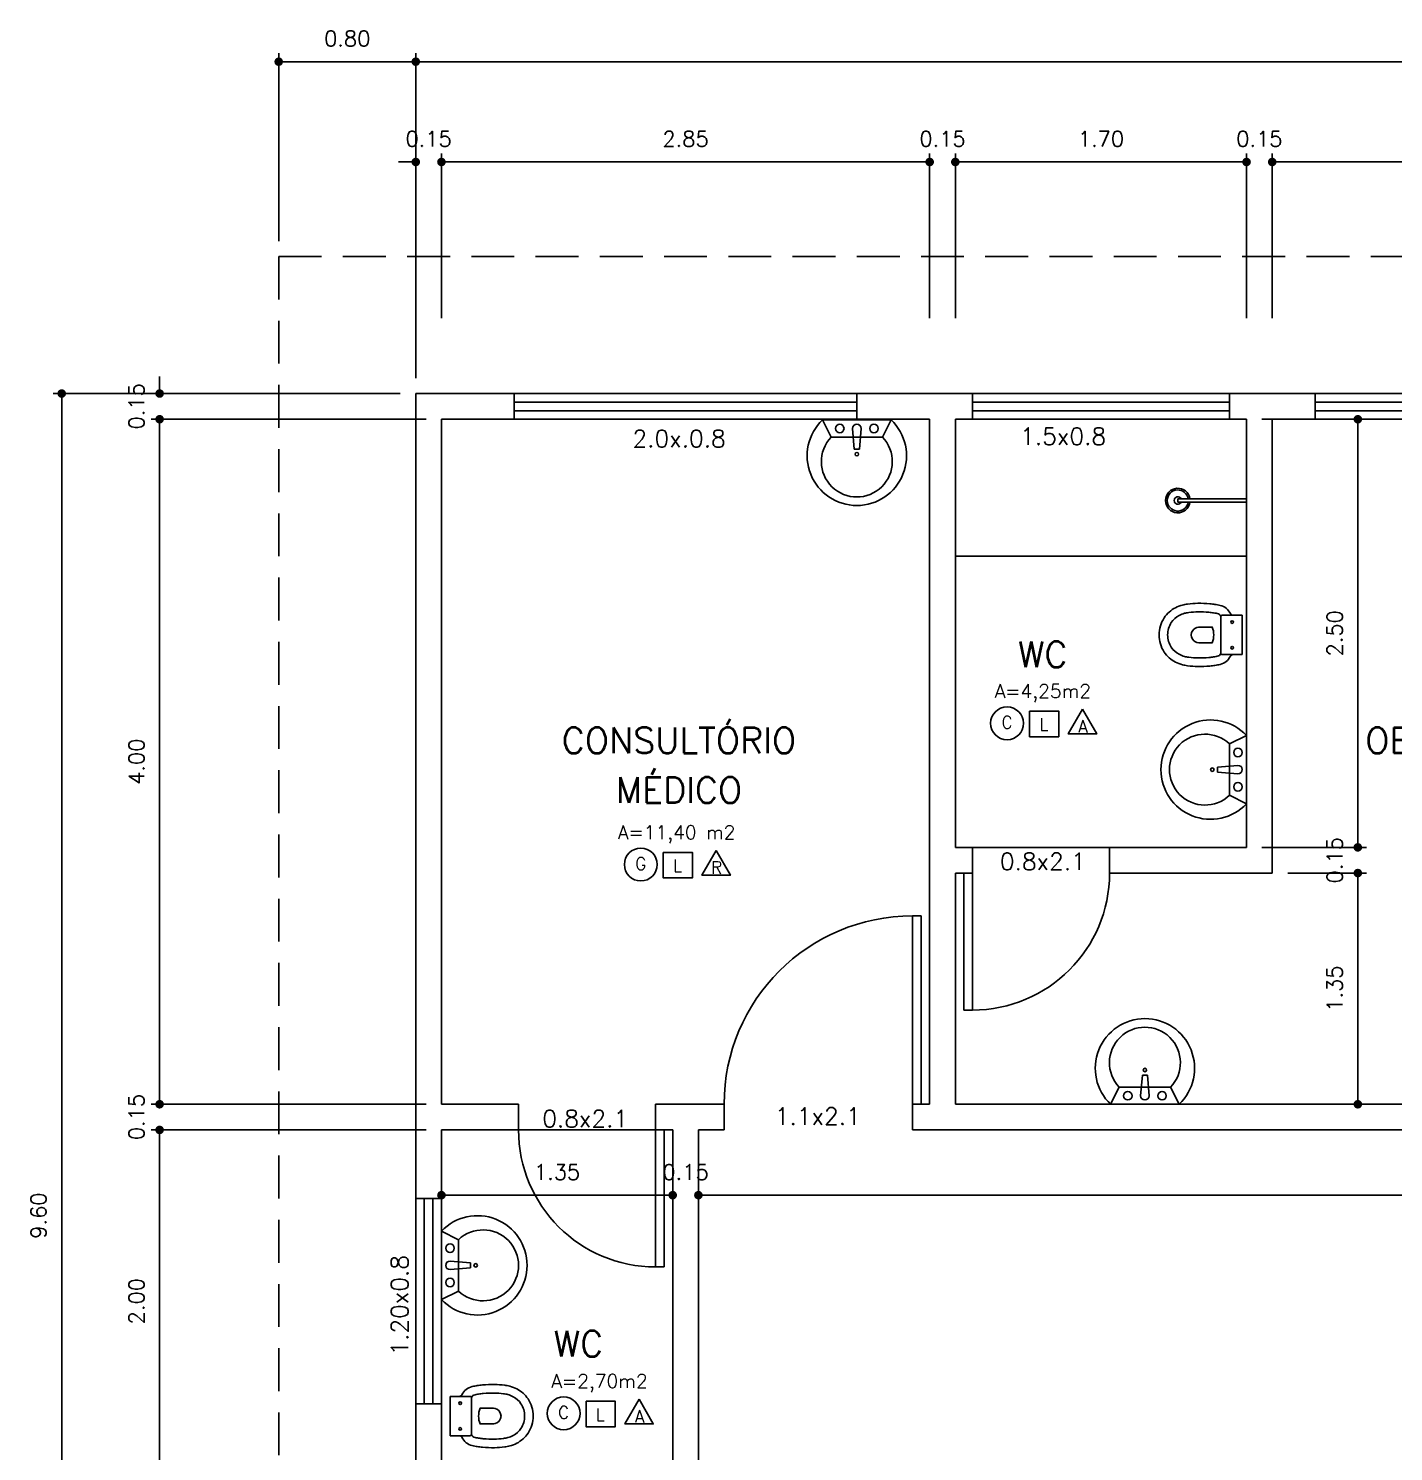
# Model space of a CAD drawing. Extents: x -410.3 to -320, y 119.3 to 190.5.
# Drawn here: x -379.71 to -371.75, y 145.02 to 153.33 of the extents above; entities that cross this region are included whole.
import ezdxf
from ezdxf.enums import TextEntityAlignment as Align

# ---------------------------------------------------------------- set-up
doc = ezdxf.new("R2010")
doc.units = 0
doc.header["$MEASUREMENT"] = 0
doc.linetypes.add('DASHED', pattern=[0.75, 0.5, -0.25])
doc.linetypes.add('HIDDEN', pattern=[0.375, 0.25, -0.125])
doc.layers.get('DEFPOINTS').update_dxf_attribs({"linetype": 'CONTINUOUS'})
for name, color, linetype in [('ACESSÓRIO', 2, 'CONTINUOUS'), ('ALVENARIA', 7, 'CONTINUOUS'), ('ALVENARIA1', 44, 'CONTINUOUS'), ('COBERTURA', 6, 'CONTINUOUS'), ('COTA', 1, 'CONTINUOUS'), ('JAPOR', 142, 'CONTINUOUS'), ('TEXTO2', 40, 'CONTINUOUS'), ('TEXTO3', 3, 'CONTINUOUS')]:
    doc.layers.add(name, color=color, linetype=linetype)
doc.styles.add('SIMPLEX', font='SIMPLEX.SHX')
doc.dimstyles.new('DIM50', dxfattribs={"dimtxt": 0.09, "dimasz": 0.05, "dimexe": 0.05, "dimexo": 0.09, "dimgap": 0.09, "dimtad": 1, "dimzin": 0, "dimdsep": 46, "dimtxsty": 'SIMPLEX', "dimblk": 'DOT', "dimcen": 0.09, "dimadec": 0, "dimazin": 0, "dimtfac": 1, "dimtix": 1, "dimtofl": 0, "dimtmove": 2, "dimatfit": 3, "dimldrblk": 'DOT', "dimfxl": 1, "dimtolj": 1, "dimtzin": 0, "dimarcsym": 0})

# ---------------------------------------------------------------- blocks, each defined once
blk = doc.blocks.new('DOT')
at = {"layer": 'ALVENARIA', "color": 0, "linetype": 'ByBlock'}
blk.add_line((-0.5, 0), (-1, 0), dxfattribs=at)
at = {"layer": 'ALVENARIA', "color": 0, "linetype": 'ByBlock', "const_width": 0.5}
blk.add_lwpolyline([(-0.25, 0, 1), (0.25, 0, 1)], format="xyb", close=True, dxfattribs=at)
blk = doc.blocks.new('*D207')
at = {"layer": 'COTA', "color": 0, "linetype": 'ByBlock', "lineweight": -2}
for p, q in [((-377.4539, 151.7921), (-377.4539, 152.6042)), ((-377.3039, 151.6421), (-377.3039, 152.6042)), ((-377.5039, 152.5542), (-377.5539, 152.5542)), ((-377.2539, 152.5542), (-377.2039, 152.5542))]:
    blk.add_line(p, q, dxfattribs=at)
at = {"layer": 'DEFPOINTS', "color": 0, "linetype": 'ByBlock'}
for p in [(-377.3039, 152.5542), (-377.4539, 151.7021), (-377.3039, 151.5521)]:
    blk.add_point(p, dxfattribs=at)
at = {"layer": 'COTA', "color": 0, "linetype": 'ByBlock', "lineweight": -2, "xscale": 0.05, "yscale": 0.05, "zscale": 0.05}
blk.add_blockref('DOT', (-377.4539, 152.5542), dxfattribs=at)
at = {"layer": 'COTA', "color": 0, "linetype": 'ByBlock', "lineweight": -2, "xscale": 0.05, "yscale": 0.05, "zscale": 0.05, "rotation": 180}
blk.add_blockref('DOT', (-377.3039, 152.5542), dxfattribs=at)
at = {"layer": 'COTA', "color": 0, "linetype": 'ByBlock', "insert": (-377.3789, 152.6892), "char_height": 0.09, "attachment_point": 5, "style": 'SIMPLEX'}
blk.add_mtext('\\A1;0.15', dxfattribs=at)
blk = doc.blocks.new('*D208')
at = {"layer": 'COTA', "color": 0, "linetype": 'ByBlock', "lineweight": -2}
for p, q in [((-377.3039, 151.6421), (-377.3039, 152.6042)), ((-374.4539, 151.6421), (-374.4539, 152.6042)), ((-377.2539, 152.5542), (-374.5039, 152.5542))]:
    blk.add_line(p, q, dxfattribs=at)
at = {"layer": 'DEFPOINTS', "color": 0, "linetype": 'ByBlock'}
for p in [(-374.4539, 152.5542), (-377.3039, 151.5521), (-374.4539, 151.5521)]:
    blk.add_point(p, dxfattribs=at)
at = {"layer": 'COTA', "color": 0, "linetype": 'ByBlock', "lineweight": -2, "xscale": 0.05, "yscale": 0.05, "zscale": 0.05, "rotation": 180}
blk.add_blockref('DOT', (-377.3039, 152.5542), dxfattribs=at)
at = {"layer": 'COTA', "color": 0, "linetype": 'ByBlock', "lineweight": -2, "xscale": 0.05, "yscale": 0.05, "zscale": 0.05}
blk.add_blockref('DOT', (-374.4539, 152.5542), dxfattribs=at)
at = {"layer": 'COTA', "color": 0, "linetype": 'ByBlock', "insert": (-375.8789, 152.6892), "char_height": 0.09, "attachment_point": 5, "style": 'SIMPLEX'}
blk.add_mtext('\\A1;2.85', dxfattribs=at)
blk = doc.blocks.new('*D209')
at = {"layer": 'COTA', "color": 0, "linetype": 'ByBlock', "lineweight": -2}
for p, q in [((-374.4539, 151.6421), (-374.4539, 152.6042)), ((-374.3039, 151.6421), (-374.3039, 152.6042)), ((-374.5039, 152.5542), (-374.5539, 152.5542)), ((-374.2539, 152.5542), (-374.2039, 152.5542))]:
    blk.add_line(p, q, dxfattribs=at)
at = {"layer": 'DEFPOINTS', "color": 0, "linetype": 'ByBlock'}
for p in [(-374.3039, 152.5542), (-374.4539, 151.5521), (-374.3039, 151.5521)]:
    blk.add_point(p, dxfattribs=at)
at = {"layer": 'COTA', "color": 0, "linetype": 'ByBlock', "lineweight": -2, "xscale": 0.05, "yscale": 0.05, "zscale": 0.05}
blk.add_blockref('DOT', (-374.4539, 152.5542), dxfattribs=at)
at = {"layer": 'COTA', "color": 0, "linetype": 'ByBlock', "lineweight": -2, "xscale": 0.05, "yscale": 0.05, "zscale": 0.05, "rotation": 180}
blk.add_blockref('DOT', (-374.3039, 152.5542), dxfattribs=at)
at = {"layer": 'COTA', "color": 0, "linetype": 'ByBlock', "insert": (-374.3789, 152.6892), "char_height": 0.09, "attachment_point": 5, "style": 'SIMPLEX'}
blk.add_mtext('\\A1;0.15', dxfattribs=at)
blk = doc.blocks.new('*D210')
at = {"layer": 'COTA', "color": 0, "linetype": 'ByBlock', "lineweight": -2}
for p, q in [((-374.3039, 151.6421), (-374.3039, 152.6042)), ((-372.6039, 151.6421), (-372.6039, 152.6042)), ((-374.2539, 152.5542), (-372.6539, 152.5542))]:
    blk.add_line(p, q, dxfattribs=at)
at = {"layer": 'DEFPOINTS', "color": 0, "linetype": 'ByBlock'}
for p in [(-372.6039, 152.5542), (-374.3039, 151.5521), (-372.6039, 151.5521)]:
    blk.add_point(p, dxfattribs=at)
at = {"layer": 'COTA', "color": 0, "linetype": 'ByBlock', "lineweight": -2, "xscale": 0.05, "yscale": 0.05, "zscale": 0.05, "rotation": 180}
blk.add_blockref('DOT', (-374.3039, 152.5542), dxfattribs=at)
at = {"layer": 'COTA', "color": 0, "linetype": 'ByBlock', "lineweight": -2, "xscale": 0.05, "yscale": 0.05, "zscale": 0.05}
blk.add_blockref('DOT', (-372.6039, 152.5542), dxfattribs=at)
at = {"layer": 'COTA', "color": 0, "linetype": 'ByBlock', "insert": (-373.4539, 152.6892), "char_height": 0.09, "attachment_point": 5, "style": 'SIMPLEX'}
blk.add_mtext('\\A1;1.70', dxfattribs=at)
blk = doc.blocks.new('*D211')
at = {"layer": 'COTA', "color": 0, "linetype": 'ByBlock', "lineweight": -2}
for p, q in [((-372.6039, 151.6421), (-372.6039, 152.6042)), ((-372.4539, 151.6421), (-372.4539, 152.6042)), ((-372.6539, 152.5542), (-372.7039, 152.5542)), ((-372.4039, 152.5542), (-372.3539, 152.5542))]:
    blk.add_line(p, q, dxfattribs=at)
at = {"layer": 'DEFPOINTS', "color": 0, "linetype": 'ByBlock'}
for p in [(-372.4539, 152.5542), (-372.6039, 151.5521), (-372.4539, 151.5521)]:
    blk.add_point(p, dxfattribs=at)
at = {"layer": 'COTA', "color": 0, "linetype": 'ByBlock', "lineweight": -2, "xscale": 0.05, "yscale": 0.05, "zscale": 0.05}
blk.add_blockref('DOT', (-372.6039, 152.5542), dxfattribs=at)
at = {"layer": 'COTA', "color": 0, "linetype": 'ByBlock', "lineweight": -2, "xscale": 0.05, "yscale": 0.05, "zscale": 0.05, "rotation": 180}
blk.add_blockref('DOT', (-372.4539, 152.5542), dxfattribs=at)
at = {"layer": 'COTA', "color": 0, "linetype": 'ByBlock', "insert": (-372.5289, 152.6892), "char_height": 0.09, "attachment_point": 5, "style": 'SIMPLEX'}
blk.add_mtext('\\A1;0.15', dxfattribs=at)
blk = doc.blocks.new('*D212')
at = {"layer": 'COTA', "color": 0, "linetype": 'ByBlock', "lineweight": -2}
for p, q in [((-372.4539, 151.6421), (-372.4539, 152.6042)), ((-369.9539, 151.6421), (-369.9539, 152.6042)), ((-372.4039, 152.5542), (-370.0039, 152.5542))]:
    blk.add_line(p, q, dxfattribs=at)
at = {"layer": 'DEFPOINTS', "color": 0, "linetype": 'ByBlock'}
for p in [(-369.9539, 152.5542), (-372.4539, 151.5521), (-369.9539, 151.5521)]:
    blk.add_point(p, dxfattribs=at)
at = {"layer": 'COTA', "color": 0, "linetype": 'ByBlock', "lineweight": -2, "xscale": 0.05, "yscale": 0.05, "zscale": 0.05, "rotation": 180}
blk.add_blockref('DOT', (-372.4539, 152.5542), dxfattribs=at)
at = {"layer": 'COTA', "color": 0, "linetype": 'ByBlock', "lineweight": -2, "xscale": 0.05, "yscale": 0.05, "zscale": 0.05}
blk.add_blockref('DOT', (-369.9539, 152.5542), dxfattribs=at)
at = {"layer": 'COTA', "color": 0, "linetype": 'ByBlock', "insert": (-371.2039, 152.6892), "char_height": 0.09, "attachment_point": 5, "style": 'SIMPLEX'}
blk.add_mtext('\\A1;2.50', dxfattribs=at)
blk = doc.blocks.new('*D234')
at = {"layer": 'COTA', "color": 0, "linetype": 'ByBlock', "lineweight": -2}
for p, q in [((-377.3939, 146.9021), (-378.9991, 146.9021)), ((-378.9491, 144.9521), (-378.9491, 146.8521)), ((-377.3939, 144.9021), (-378.9991, 144.9021))]:
    blk.add_line(p, q, dxfattribs=at)
at = {"layer": 'DEFPOINTS', "color": 0, "linetype": 'ByBlock'}
for p in [(-378.9491, 146.9021), (-377.3039, 146.9021), (-377.3039, 144.9021)]:
    blk.add_point(p, dxfattribs=at)
at = {"layer": 'COTA', "color": 0, "linetype": 'ByBlock', "lineweight": -2, "xscale": 0.05, "yscale": 0.05, "zscale": 0.05}
for p, rotation in [((-378.9491, 146.9021), 90), ((-378.9491, 144.9021), 270)]:
    blk.add_blockref('DOT', p, dxfattribs=dict(at, rotation=rotation))
at = {"layer": 'COTA', "color": 0, "linetype": 'ByBlock', "insert": (-379.0841, 145.9021), "char_height": 0.09, "attachment_point": 5, "rotation": 90, "style": 'SIMPLEX'}
blk.add_mtext('\\A1;2.00', dxfattribs=at)
blk = doc.blocks.new('*D235')
at = {"layer": 'COTA', "color": 0, "linetype": 'ByBlock', "lineweight": -2}
for p, q in [((-378.9491, 147.1021), (-378.9491, 147.1521)), ((-377.3939, 147.0521), (-378.9991, 147.0521)), ((-377.3939, 146.9021), (-378.9991, 146.9021)), ((-378.9491, 146.8521), (-378.9491, 146.8021))]:
    blk.add_line(p, q, dxfattribs=at)
at = {"layer": 'DEFPOINTS', "color": 0, "linetype": 'ByBlock'}
for p in [(-378.9491, 147.0521), (-377.3039, 147.0521), (-377.3039, 146.9021)]:
    blk.add_point(p, dxfattribs=at)
at = {"layer": 'COTA', "color": 0, "linetype": 'ByBlock', "lineweight": -2, "xscale": 0.05, "yscale": 0.05, "zscale": 0.05}
for p, rotation in [((-378.9491, 147.0521), 270), ((-378.9491, 146.9021), 90)]:
    blk.add_blockref('DOT', p, dxfattribs=dict(at, rotation=rotation))
at = {"layer": 'COTA', "color": 0, "linetype": 'ByBlock', "insert": (-379.0841, 146.9771), "char_height": 0.09, "attachment_point": 5, "rotation": 90, "style": 'SIMPLEX'}
blk.add_mtext('\\A1;0.15', dxfattribs=at)
blk = doc.blocks.new('*D236')
at = {"layer": 'COTA', "color": 0, "linetype": 'ByBlock', "lineweight": -2}
for p, q in [((-377.3939, 151.0521), (-378.9991, 151.0521)), ((-378.9491, 147.1021), (-378.9491, 151.0021)), ((-377.3939, 147.0521), (-378.9991, 147.0521))]:
    blk.add_line(p, q, dxfattribs=at)
at = {"layer": 'DEFPOINTS', "color": 0, "linetype": 'ByBlock'}
for p in [(-378.9491, 151.0521), (-377.3039, 151.0521), (-377.3039, 147.0521)]:
    blk.add_point(p, dxfattribs=at)
at = {"layer": 'COTA', "color": 0, "linetype": 'ByBlock', "lineweight": -2, "xscale": 0.05, "yscale": 0.05, "zscale": 0.05}
for p, rotation in [((-378.9491, 151.0521), 90), ((-378.9491, 147.0521), 270)]:
    blk.add_blockref('DOT', p, dxfattribs=dict(at, rotation=rotation))
at = {"layer": 'COTA', "color": 0, "linetype": 'ByBlock', "insert": (-379.0841, 149.0521), "char_height": 0.09, "attachment_point": 5, "rotation": 90, "style": 'SIMPLEX'}
blk.add_mtext('\\A1;4.00', dxfattribs=at)
blk = doc.blocks.new('*D237')
at = {"layer": 'COTA', "color": 0, "linetype": 'ByBlock', "lineweight": -2}
for p, q in [((-378.9491, 151.2521), (-378.9491, 151.3021)), ((-377.5439, 151.2021), (-378.9991, 151.2021)), ((-377.3939, 151.0521), (-378.9991, 151.0521)), ((-378.9491, 151.0021), (-378.9491, 150.9521))]:
    blk.add_line(p, q, dxfattribs=at)
at = {"layer": 'DEFPOINTS', "color": 0, "linetype": 'ByBlock'}
for p in [(-378.9491, 151.2021), (-377.4539, 151.2021), (-377.3039, 151.0521)]:
    blk.add_point(p, dxfattribs=at)
at = {"layer": 'COTA', "color": 0, "linetype": 'ByBlock', "lineweight": -2, "xscale": 0.05, "yscale": 0.05, "zscale": 0.05}
for p, rotation in [((-378.9491, 151.2021), 270), ((-378.9491, 151.0521), 90)]:
    blk.add_blockref('DOT', p, dxfattribs=dict(at, rotation=rotation))
at = {"layer": 'COTA', "color": 0, "linetype": 'ByBlock', "insert": (-379.0841, 151.1271), "char_height": 0.09, "attachment_point": 5, "rotation": 90, "style": 'SIMPLEX'}
blk.add_mtext('\\A1;0.15', dxfattribs=at)
blk = doc.blocks.new('*D238')
at = {"layer": 'COTA', "color": 0, "linetype": 'ByBlock', "lineweight": -2}
for p, q in [((-377.5939, 151.2021), (-379.5706, 151.2021)), ((-379.5206, 141.6521), (-379.5206, 151.1521)), ((-377.5439, 141.6021), (-379.5706, 141.6021))]:
    blk.add_line(p, q, dxfattribs=at)
at = {"layer": 'DEFPOINTS', "color": 0, "linetype": 'ByBlock'}
for p in [(-379.5206, 151.2021), (-377.5039, 151.2021), (-377.4539, 141.6021)]:
    blk.add_point(p, dxfattribs=at)
at = {"layer": 'COTA', "color": 0, "linetype": 'ByBlock', "lineweight": -2, "xscale": 0.05, "yscale": 0.05, "zscale": 0.05}
for p, rotation in [((-379.5206, 151.2021), 90), ((-379.5206, 141.6021), 270)]:
    blk.add_blockref('DOT', p, dxfattribs=dict(at, rotation=rotation))
at = {"layer": 'COTA', "color": 0, "linetype": 'ByBlock', "insert": (-379.6556, 146.4021), "char_height": 0.09, "attachment_point": 5, "rotation": 90, "style": 'SIMPLEX'}
blk.add_mtext('\\A1;9.60', dxfattribs=at)
blk = doc.blocks.new('LAVAT01')
at = {"layer": 'ACESSÓRIO'}
for p, q in [((-0.025, 0.05), (-0.015, 0.17)), ((0.015, 0.17), (-0.015, 0.17)), ((0.025, 0.05), (0.015, 0.17)), ((-0.2, 0), (-0.15, 0.1)), ((-0.15, 0.1), (0.15, 0.1)), ((0.2, 0), (0.15, 0.1)), ((-0.2, 0), (0.2, 0))]:
    blk.add_line(p, q, dxfattribs=at)
for centre, radius in [((0, 0.2), 0.01), ((-0.1, 0.05), 0.025), ((0.1, 0.05), 0.025)]:
    blk.add_circle(centre, radius, dxfattribs=at)
for centre, radius, start, end in [((0, 0.21), 0.29, 313.60282, 226.39718), ((0, 0.2429), 0.2071, 316.39718, 223.60282), ((0, 0.05), 0.025, 180, 0)]:
    blk.add_arc(centre, radius, start, end, dxfattribs=at)
blk = doc.blocks.new('VASO4')
at = {"layer": 'ACESSÓRIO', "linetype": 'Continuous'}
blk.add_line((0.0078, 0.1289), (0.0078, -0.1011), dxfattribs=at)
at = {"layer": 'ACESSÓRIO'}
for points in [[(0.0078, -0.1011), (0.0623, -0.1011, -0.230445), (0.0758, -0.1101, 0.23338), (0.1358, -0.1586, 0.01224), (0.1658, -0.1641, 0.012146), (0.1958, -0.1681, 0.027041), (0.2658, -0.1706, 0.02486), (0.3258, -0.1661, 0.024258), (0.3558, -0.1606, 0.054364), (0.3958, -0.1451, 0.124881), (0.4623, -0.0861, 0.148509), (0.4923, 0.0139, 0.148509), (0.4623, 0.1139, 0.124881), (0.3958, 0.1729, 0.054364), (0.3558, 0.1884, 0.024258), (0.3258, 0.1939, 0.02486), (0.2658, 0.1984, 0.027041), (0.1958, 0.1959, 0.012146), (0.1658, 0.1919, 0.01224), (0.1358, 0.1864, 0.23338), (0.0758, 0.1379, -0.230445), (0.0623, 0.1289), (0.0078, 0.1289)], [(0.1313, 0.1165, -0.294455), (0.1458, 0.1369, -0.039934), (0.1736, 0.1425, -0.011944), (0.2008, 0.1461, -0.026776), (0.2647, 0.1484, -0.024689), (0.3194, 0.1443, -0.023307), (0.3436, 0.1399, -0.058725), (0.3757, 0.1269, -0.118027), (0.4208, 0.086, -0.148338), (0.4423, 0.0139, -0.148338), (0.4208, -0.0582, -0.118027), (0.3757, -0.0992, -0.058725), (0.3436, -0.1121, -0.023307), (0.3194, -0.1165, -0.024689), (0.2647, -0.1206, -0.026776), (0.2008, -0.1184, -0.011944), (0.1736, -0.1147, -0.039934), (0.1458, -0.1091, -0.294455), (0.1313, -0.0887)]]:
    blk.add_lwpolyline(points, format="xyb", dxfattribs=at)
for points in [[(0.1238, 0.1289), (0.0623, 0.1289)], [(0.1312, 0.1193), (0.1313, 0.1174), (0.1313, 0.0139), (0.1313, -0.0896), (0.1312, -0.0916)], [(0.1238, -0.1011), (0.0623, -0.1011)]]:
    blk.add_lwpolyline(points, dxfattribs=at)
blk.add_lwpolyline([(0.2958, 0.0399, 0.226513), (0.2608, 0.0594), (0.1818, 0.0594, 0.186813), (0.1818, -0.0316), (0.2608, -0.0316, 0.226513), (0.2958, -0.0121, 0.326923)], format="xyb", close=True, dxfattribs=at)
for centre in [(0.0658, 0.0889), (0.0658, -0.0611)]:
    blk.add_circle(centre, 0.0075, dxfattribs=at)
for centre, start, end in [((0.1229, 0.1205), 351.74634, 83.80897), ((0.1229, -0.0928), 276.19103, 8.25366)]:
    blk.add_arc(centre, 0.00842, start, end, dxfattribs=at)
blk = doc.blocks.new('Chu3')
at = {"layer": 'ACESSÓRIO'}
for p, q in [((-0.0157, 0.4012), (0.0043, 0.4012)), ((-0.0157, 0), (-0.0157, 0.4012)), ((0.0043, 0), (0.0043, 0.4012))]:
    blk.add_line(p, q, dxfattribs=at)
for radius, start, end in [(0.0716, 278.02757, 261.97243), (0.0616, 278.02757, 260.65858), (0.0216, 297.56772, 242.43228)]:
    blk.add_arc((-0.0057, 0.4012), radius, start, end, dxfattribs=at)
blk = doc.blocks.new('*D292')
at = {"layer": 'COTA', "color": 0, "linetype": 'ByBlock', "lineweight": -2}
for p, q in [((-378.2539, 152.0921), (-378.2539, 153.1899)), ((-377.4539, 151.2921), (-377.4539, 153.1899)), ((-378.2039, 153.1399), (-377.5039, 153.1399))]:
    blk.add_line(p, q, dxfattribs=at)
at = {"layer": 'DEFPOINTS', "color": 0, "linetype": 'ByBlock'}
for p in [(-377.4539, 153.1399), (-378.2539, 152.0021), (-377.4539, 151.2021)]:
    blk.add_point(p, dxfattribs=at)
at = {"layer": 'COTA', "color": 0, "linetype": 'ByBlock', "lineweight": -2, "xscale": 0.05, "yscale": 0.05, "zscale": 0.05, "rotation": 180}
blk.add_blockref('DOT', (-378.2539, 153.1399), dxfattribs=at)
at = {"layer": 'COTA', "color": 0, "linetype": 'ByBlock', "lineweight": -2, "xscale": 0.05, "yscale": 0.05, "zscale": 0.05}
blk.add_blockref('DOT', (-377.4539, 153.1399), dxfattribs=at)
at = {"layer": 'COTA', "color": 0, "linetype": 'ByBlock', "insert": (-377.8539, 153.2749), "char_height": 0.09, "attachment_point": 5, "style": 'SIMPLEX'}
blk.add_mtext('\\A1;0.80', dxfattribs=at)
blk = doc.blocks.new('*D293')
at = {"layer": 'COTA', "color": 0, "linetype": 'ByBlock', "lineweight": -2}
for p, q in [((-377.4539, 151.2921), (-377.4539, 153.1899)), ((-344.7039, 151.2921), (-344.7039, 153.1899)), ((-377.4039, 153.1399), (-344.7539, 153.1399))]:
    blk.add_line(p, q, dxfattribs=at)
at = {"layer": 'DEFPOINTS', "color": 0, "linetype": 'ByBlock'}
for p in [(-344.7039, 153.1399), (-377.4539, 151.2021), (-344.7039, 151.2021)]:
    blk.add_point(p, dxfattribs=at)
at = {"layer": 'COTA', "color": 0, "linetype": 'ByBlock', "lineweight": -2, "xscale": 0.05, "yscale": 0.05, "zscale": 0.05, "rotation": 180}
blk.add_blockref('DOT', (-377.4539, 153.1399), dxfattribs=at)
at = {"layer": 'COTA', "color": 0, "linetype": 'ByBlock', "lineweight": -2, "xscale": 0.05, "yscale": 0.05, "zscale": 0.05}
blk.add_blockref('DOT', (-344.7039, 153.1399), dxfattribs=at)
at = {"layer": 'COTA', "color": 0, "linetype": 'ByBlock', "insert": (-361.0789, 153.2749), "char_height": 0.09, "attachment_point": 5, "style": 'SIMPLEX'}
blk.add_mtext('\\A1;32.75', dxfattribs=at)
blk = doc.blocks.new('*D295')
at = {"layer": 'COTA', "color": 0, "linetype": 'ByBlock', "lineweight": -2}
for p, q in [((-372.3639, 148.4021), (-371.9044, 148.4021)), ((-371.9544, 147.1021), (-371.9544, 148.3521)), ((-374.2139, 147.0521), (-371.9044, 147.0521))]:
    blk.add_line(p, q, dxfattribs=at)
at = {"layer": 'DEFPOINTS', "color": 0, "linetype": 'ByBlock'}
for p in [(-372.4539, 148.4021), (-371.9544, 148.4021), (-374.3039, 147.0521)]:
    blk.add_point(p, dxfattribs=at)
at = {"layer": 'COTA', "color": 0, "linetype": 'ByBlock', "lineweight": -2, "xscale": 0.05, "yscale": 0.05, "zscale": 0.05}
for p, rotation in [((-371.9544, 148.4021), 90), ((-371.9544, 147.0521), 270)]:
    blk.add_blockref('DOT', p, dxfattribs=dict(at, rotation=rotation))
at = {"layer": 'COTA', "color": 0, "linetype": 'ByBlock', "insert": (-372.0894, 147.7271), "char_height": 0.09, "attachment_point": 5, "rotation": 90, "style": 'SIMPLEX'}
blk.add_mtext('\\A1;1.35', dxfattribs=at)
blk = doc.blocks.new('*D296')
at = {"layer": 'COTA', "color": 0, "linetype": 'ByBlock', "lineweight": -2}
for p, q in [((-371.9544, 148.6021), (-371.9544, 148.6521)), ((-372.5139, 148.5521), (-371.9044, 148.5521)), ((-372.3639, 148.4021), (-371.9044, 148.4021)), ((-371.9544, 148.3521), (-371.9544, 148.3021))]:
    blk.add_line(p, q, dxfattribs=at)
at = {"layer": 'DEFPOINTS', "color": 0, "linetype": 'ByBlock'}
for p in [(-372.6039, 148.5521), (-371.9544, 148.5521), (-372.4539, 148.4021)]:
    blk.add_point(p, dxfattribs=at)
at = {"layer": 'COTA', "color": 0, "linetype": 'ByBlock', "lineweight": -2, "xscale": 0.05, "yscale": 0.05, "zscale": 0.05}
for p, rotation in [((-371.9544, 148.5521), 270), ((-371.9544, 148.4021), 90)]:
    blk.add_blockref('DOT', p, dxfattribs=dict(at, rotation=rotation))
at = {"layer": 'COTA', "color": 0, "linetype": 'ByBlock', "insert": (-372.0894, 148.4771), "char_height": 0.09, "attachment_point": 5, "rotation": 90, "style": 'SIMPLEX'}
blk.add_mtext('\\A1;0.15', dxfattribs=at)
blk = doc.blocks.new('*D297')
at = {"layer": 'COTA', "color": 0, "linetype": 'ByBlock', "lineweight": -2}
for p, q in [((-372.5139, 151.0521), (-371.9044, 151.0521)), ((-371.9544, 148.6021), (-371.9544, 151.0021)), ((-372.5139, 148.5521), (-371.9044, 148.5521))]:
    blk.add_line(p, q, dxfattribs=at)
at = {"layer": 'DEFPOINTS', "color": 0, "linetype": 'ByBlock'}
for p in [(-372.6039, 151.0521), (-371.9544, 151.0521), (-372.6039, 148.5521)]:
    blk.add_point(p, dxfattribs=at)
at = {"layer": 'COTA', "color": 0, "linetype": 'ByBlock', "lineweight": -2, "xscale": 0.05, "yscale": 0.05, "zscale": 0.05}
for p, rotation in [((-371.9544, 151.0521), 90), ((-371.9544, 148.5521), 270)]:
    blk.add_blockref('DOT', p, dxfattribs=dict(at, rotation=rotation))
at = {"layer": 'COTA', "color": 0, "linetype": 'ByBlock', "insert": (-372.0894, 149.8021), "char_height": 0.09, "attachment_point": 5, "rotation": 90, "style": 'SIMPLEX'}
blk.add_mtext('\\A1;2.50', dxfattribs=at)
blk = doc.blocks.new('*D345')
at = {"layer": 'COTA', "color": 0, "linetype": 'ByBlock', "lineweight": -2}
for p, q in [((-377.3039, 146.8121), (-377.3039, 146.4712)), ((-375.9539, 146.8121), (-375.9539, 146.4712)), ((-377.2539, 146.5212), (-376.0039, 146.5212))]:
    blk.add_line(p, q, dxfattribs=at)
at = {"layer": 'DEFPOINTS', "color": 0, "linetype": 'ByBlock'}
for p in [(-377.3039, 146.9021), (-375.9539, 146.9021), (-375.9539, 146.5212)]:
    blk.add_point(p, dxfattribs=at)
at = {"layer": 'COTA', "color": 0, "linetype": 'ByBlock', "lineweight": -2, "xscale": 0.05, "yscale": 0.05, "zscale": 0.05, "rotation": 180}
blk.add_blockref('DOT', (-377.3039, 146.5212), dxfattribs=at)
at = {"layer": 'COTA', "color": 0, "linetype": 'ByBlock', "lineweight": -2, "xscale": 0.05, "yscale": 0.05, "zscale": 0.05}
blk.add_blockref('DOT', (-375.9539, 146.5212), dxfattribs=at)
at = {"layer": 'COTA', "color": 0, "linetype": 'ByBlock', "insert": (-376.6289, 146.6562), "char_height": 0.09, "attachment_point": 5, "style": 'SIMPLEX'}
blk.add_mtext('\\A1;1.35', dxfattribs=at)
blk = doc.blocks.new('*D346')
at = {"layer": 'COTA', "color": 0, "linetype": 'ByBlock', "lineweight": -2}
for p, q in [((-375.9539, 146.8121), (-375.9539, 146.4712)), ((-375.8039, 146.8121), (-375.8039, 146.4712)), ((-376.0039, 146.5212), (-376.0539, 146.5212)), ((-375.7539, 146.5212), (-375.7039, 146.5212))]:
    blk.add_line(p, q, dxfattribs=at)
at = {"layer": 'DEFPOINTS', "color": 0, "linetype": 'ByBlock'}
for p in [(-375.9539, 146.9021), (-375.8039, 146.9021), (-375.8039, 146.5212)]:
    blk.add_point(p, dxfattribs=at)
at = {"layer": 'COTA', "color": 0, "linetype": 'ByBlock', "lineweight": -2, "xscale": 0.05, "yscale": 0.05, "zscale": 0.05}
blk.add_blockref('DOT', (-375.9539, 146.5212), dxfattribs=at)
at = {"layer": 'COTA', "color": 0, "linetype": 'ByBlock', "lineweight": -2, "xscale": 0.05, "yscale": 0.05, "zscale": 0.05, "rotation": 180}
blk.add_blockref('DOT', (-375.8039, 146.5212), dxfattribs=at)
at = {"layer": 'COTA', "color": 0, "linetype": 'ByBlock', "insert": (-375.8789, 146.6562), "char_height": 0.09, "attachment_point": 5, "style": 'SIMPLEX'}
blk.add_mtext('\\A1;0.15', dxfattribs=at)
blk = doc.blocks.new('*D347')
at = {"layer": 'COTA', "color": 0, "linetype": 'ByBlock', "lineweight": -2}
for p, q in [((-375.8039, 146.8121), (-375.8039, 146.4712)), ((-347.3039, 146.8121), (-347.3039, 146.4712)), ((-375.7539, 146.5212), (-347.3539, 146.5212))]:
    blk.add_line(p, q, dxfattribs=at)
at = {"layer": 'DEFPOINTS', "color": 0, "linetype": 'ByBlock'}
for p in [(-375.8039, 146.9021), (-347.3039, 146.9021), (-347.3039, 146.5212)]:
    blk.add_point(p, dxfattribs=at)
at = {"layer": 'COTA', "color": 0, "linetype": 'ByBlock', "lineweight": -2, "xscale": 0.05, "yscale": 0.05, "zscale": 0.05, "rotation": 180}
blk.add_blockref('DOT', (-375.8039, 146.5212), dxfattribs=at)
at = {"layer": 'COTA', "color": 0, "linetype": 'ByBlock', "lineweight": -2, "xscale": 0.05, "yscale": 0.05, "zscale": 0.05}
blk.add_blockref('DOT', (-347.3039, 146.5212), dxfattribs=at)
at = {"layer": 'COTA', "color": 0, "linetype": 'ByBlock', "insert": (-361.5539, 146.6562), "char_height": 0.09, "attachment_point": 5, "style": 'SIMPLEX'}
blk.add_mtext('\\A1;28.50', dxfattribs=at)

msp = doc.modelspace()

# ---------------------------------------------------------------- linework, layer by layer
at = {"layer": 'ALVENARIA'}
for p, q in [((-377.4539, 151.2021), (-377.4539, 146.5021)), ((-377.4539, 151.2021), (-376.8789, 151.2021)), ((-376.8789, 151.0521), (-376.8789, 151.2021)), ((-374.8789, 151.0521), (-374.8789, 151.2021)), ((-374.8789, 151.2021), (-374.2039, 151.2021)), ((-374.3039, 151.2021), (-374.2039, 151.2021)), ((-372.7039, 151.2021), (-372.2039, 151.2021)), ((-372.7039, 151.2021), (-372.6039, 151.2021)), ((-377.3039, 151.0521), (-377.3039, 147.0521)), ((-377.3039, 151.0521), (-376.8789, 151.0521)), ((-374.8789, 151.0521), (-374.4539, 151.0521)), ((-374.4539, 149.0521), (-374.4539, 151.0521)), ((-374.3039, 148.5521), (-374.3039, 151.0521)), ((-374.3039, 151.0521), (-374.2039, 151.0521)), ((-372.7039, 151.0521), (-372.6039, 151.0521)), ((-372.6039, 148.5521), (-372.6039, 151.0521)), ((-372.4539, 151.0521), (-372.4539, 148.4021)), ((-372.4539, 151.0521), (-372.2039, 151.0521)), ((-372.4539, 148.5521), (-372.4539, 151.0521)), ((-374.4539, 149.1521), (-374.4539, 147.0521)), ((-374.3039, 148.5521), (-374.2039, 148.5521)), ((-374.2039, 148.4021), (-374.2039, 148.5521)), ((-373.4039, 148.4021), (-373.4039, 148.5521)), ((-373.4039, 148.5521), (-372.6039, 148.5521)), ((-374.3039, 148.4021), (-374.2039, 148.4021)), ((-374.3039, 148.4021), (-374.3039, 147.0521)), ((-373.4039, 148.4021), (-372.4539, 148.4021)), ((-377.3039, 147.0521), (-376.8539, 147.0521)), ((-376.8539, 146.9021), (-376.8539, 147.0521)), ((-376.0539, 146.9021), (-376.0539, 147.0521)), ((-376.0539, 147.0521), (-375.6539, 147.0521)), ((-375.6539, 147.0521), (-375.6539, 146.9021)), ((-374.5539, 147.0521), (-374.5539, 146.9021)), ((-374.3039, 147.0521), (-371.1539, 147.0521)), ((-377.3039, 146.9021), (-376.8539, 146.9021)), ((-377.3039, 146.9021), (-377.3039, 146.5021)), ((-376.0539, 146.9021), (-375.9539, 146.9021)), ((-375.9539, 144.9021), (-375.9539, 146.9021)), ((-375.8039, 144.9021), (-375.8039, 146.9021)), ((-375.8039, 146.9021), (-375.6539, 146.9021)), ((-374.5539, 146.9021), (-371.1539, 146.9021)), ((-377.3039, 145.3021), (-377.4539, 145.3021)), ((-377.4539, 145.3021), (-377.4539, 141.6021)), ((-377.3039, 145.3021), (-377.3039, 144.9021))]:
    msp.add_line(p, q, dxfattribs=at)
at = {"layer": 'ALVENARIA', "linetype": 'DASHED'}
for p, q in [((-374.8789, 151.0482), (-374.8789, 151.2021)), ((-377.3039, 146.5021), (-377.4539, 146.5021))]:
    msp.add_line(p, q, dxfattribs=at)
at = {"layer": 'ALVENARIA', "linetype": 'ByBlock'}
for p, q in [((-374.2039, 151.2021), (-374.2039, 151.0521)), ((-372.7039, 151.2021), (-372.7039, 151.0521)), ((-372.2039, 151.0521), (-372.2039, 151.2021)), ((-374.5539, 147.0521), (-374.4539, 147.0521))]:
    msp.add_line(p, q, dxfattribs=at)
at = {"layer": 'ALVENARIA1', "linetype": 'ByBlock'}
for p, q in [((-374.3039, 150.2521), (-372.6039, 150.2521)), ((-374.2039, 148.5521), (-373.4039, 148.5521)), ((-376.8539, 146.9021), (-376.0539, 146.9021))]:
    msp.add_line(p, q, dxfattribs=at)
at = {"layer": 'COBERTURA', "linetype": 'HIDDEN'}
for q in [(-378.2539, 140.8021), (-343.9039, 152.0021)]:
    msp.add_line((-378.2539, 152.0021), q, dxfattribs=at)
at = {"layer": 'JAPOR'}
for p, q in [((-374.8789, 151.2021), (-376.8789, 151.2021)), ((-374.2039, 151.2021), (-372.7039, 151.2021)), ((-372.2039, 151.2021), (-370.2039, 151.2021)), ((-374.8789, 151.1521), (-376.8789, 151.1521)), ((-374.8789, 151.1021), (-376.8789, 151.1021)), ((-374.2039, 151.1521), (-372.7039, 151.1521)), ((-374.2039, 151.1021), (-372.7039, 151.1021)), ((-372.2039, 151.1521), (-370.2039, 151.1521)), ((-372.2039, 151.1021), (-370.2039, 151.1021)), ((-374.8789, 151.0521), (-376.8789, 151.0521)), ((-374.2039, 151.0521), (-372.7039, 151.0521)), ((-372.2039, 151.0521), (-370.2039, 151.0521)), ((-374.2539, 148.4021), (-374.2539, 147.6021)), ((-374.2539, 148.4021), (-374.2039, 148.4021)), ((-374.2039, 148.4021), (-374.2039, 147.6021)), ((-374.5539, 147.0521), (-374.5539, 148.1521)), ((-374.5039, 148.1521), (-374.5539, 148.1521)), ((-374.5039, 147.0521), (-374.5039, 148.1521)), ((-374.2539, 147.6021), (-374.2039, 147.6021)), ((-374.5039, 147.0521), (-374.5539, 147.0521)), ((-376.0539, 146.9021), (-376.0539, 146.1021)), ((-376.0039, 146.9021), (-376.0539, 146.9021)), ((-376.0039, 146.9021), (-376.0039, 146.1021)), ((-377.4539, 146.5021), (-377.4539, 145.3021)), ((-377.4039, 146.5021), (-377.4039, 145.3021)), ((-377.3539, 146.5021), (-377.3539, 145.3021)), ((-377.3039, 146.5021), (-377.3039, 145.3021)), ((-376.0039, 146.1021), (-376.0539, 146.1021))]:
    msp.add_line(p, q, dxfattribs=at)
for centre, radius, start, end in [((-374.2039, 148.4021), 0.8, 270, 0), ((-374.5539, 147.0521), 1.1, 90, 180), ((-376.0539, 146.9021), 0.8, 180, 270)]:
    msp.add_arc(centre, radius, start, end, dxfattribs=at)
at = {"layer": 'TEXTO2', "linetype": 'ByBlock'}
for points in [[(-373.8709, 149.3477), (-373.7007, 149.3477), (-373.7007, 149.198), (-373.8709, 149.198)], [(-373.5619, 149.3584), (-373.6451, 149.2144), (-373.4788, 149.2144)], [(-376.0089, 148.5231), (-375.8388, 148.5231), (-375.8388, 148.3734), (-376.0089, 148.3734)], [(-375.7, 148.5338), (-375.7831, 148.3898), (-375.6168, 148.3898)], [(-376.4591, 145.3183), (-376.2889, 145.3183), (-376.2889, 145.1687), (-376.4591, 145.1687)], [(-376.1501, 145.3291), (-376.2332, 145.1851), (-376.067, 145.1851)]]:
    msp.add_lwpolyline(points, close=True, dxfattribs=at)
for centre in [(-374.0021, 149.2766), (-376.1401, 148.452), (-376.5903, 145.2473)]:
    msp.add_circle(centre, 0.096, dxfattribs=at)

# ---------------------------------------------------------------- block references
at = {"layer": 'ACESSÓRIO', "linetype": 'ByBlock'}
for name, p, rotation in [('LAVAT01', (-374.8789, 151.0482), 180), ('Chu3', (-372.6039, 150.5832), 90), ('LAVAT01', (-372.6039, 149.0061), 90), ('LAVAT01', (-377.3039, 146.1114), 270)]:
    msp.add_blockref(name, p, dxfattribs=dict(at, rotation=rotation))
msp.add_blockref('LAVAT01', (-373.1973, 147.0521), dxfattribs=at)
at = {"layer": 'ACESSÓRIO', "linetype": 'ByBlock', "xscale": -1, "rotation": 180}
msp.add_blockref('VASO4', (-377.2604, 145.2452), dxfattribs=at)
at = {"layer": 'ALVENARIA1', "xscale": -1}
msp.add_blockref('VASO4', (-372.6224, 149.7789), dxfattribs=at)

# ---------------------------------------------------------------- texts
at = {"layer": 'TEXTO2', "style": 'SIMPLEX'}
for s, p in [('2.0x.0.8', (-376.1887, 150.8889)), ('1.5x0.8', (-373.9252, 150.9023)), ('0.8x2.1', (-374.0438, 148.4201)), ('0.8x2.1', (-376.7153, 146.9178)), ('1.1x2.1', (-375.3577, 146.9327))]:
    msp.add_text(s, height=0.1, dxfattribs=at).set_placement(p)
for s, height, p in [('A=4,25m2', 0.08, (-373.7929, 149.4247)), ('C', 0.072, (-374.0024, 149.2459)), ('L', 0.072, (-373.788, 149.2338)), ('A', 0.072, (-373.5591, 149.2231)), ('A=11,40 m2', 0.08, (-375.931, 148.6001)), ('G', 0.072, (-376.1405, 148.4213)), ('L', 0.072, (-375.9261, 148.4092)), ('R', 0.072, (-375.6972, 148.3984)), ('A=2,70m2', 0.08, (-376.3811, 145.3954)), ('C', 0.072, (-376.5906, 145.2165)), ('L', 0.072, (-376.3762, 145.2045)), ('A', 0.072, (-376.1473, 145.1937))]:
    msp.add_text(s, height=height, dxfattribs=at).set_placement(p, align=Align.CENTER)
msp.add_text('1.20x0.8', height=0.1, rotation=90, dxfattribs=at).set_placement((-377.4981, 145.5845))
at = {"layer": 'TEXTO3', "style": 'SIMPLEX'}
for s, p in [('WC', (-373.7941, 149.6036)), ('CONSULTÓRIO', (-375.9175, 149.1015)), ('OBSERVAÇÃO', (-371.2682, 149.1015)), ('MÉDICO', (-375.9175, 148.8118)), ('WC', (-376.5045, 145.5784))]:
    msp.add_text(s, height=0.15, dxfattribs=at).set_placement(p, align=Align.CENTER)

# ---------------------------------------------------------------- dimensions: what is measured, and where the dimension line sits
at = {"layer": 'COTA', "linetype": 'ByBlock'}
for base, p1, p2, picture, middle in [((-377.4539, 153.1399), (-378.2539, 152.0021), (-377.4539, 151.2021), '*D292', (-377.8539, 153.2749)), ((-344.7039, 153.1399), (-377.4539, 151.2021), (-344.7039, 151.2021), '*D293', (-361.0789, 153.2749)), ((-377.3039, 152.5542), (-377.4539, 151.7021), (-377.3039, 151.5521), '*D207', (-377.3789, 152.6892)), ((-374.4539, 152.5542), (-377.3039, 151.5521), (-374.4539, 151.5521), '*D208', (-375.8789, 152.6892)), ((-374.3039, 152.5542), (-374.4539, 151.5521), (-374.3039, 151.5521), '*D209', (-374.3789, 152.6892)), ((-372.6039, 152.5542), (-374.3039, 151.5521), (-372.6039, 151.5521), '*D210', (-373.4539, 152.6892)), ((-372.4539, 152.5542), (-372.6039, 151.5521), (-372.4539, 151.5521), '*D211', (-372.5289, 152.6892)), ((-369.9539, 152.5542), (-372.4539, 151.5521), (-369.9539, 151.5521), '*D212', (-371.2039, 152.6892)), ((-375.9539, 146.5212), (-377.3039, 146.9021), (-375.9539, 146.9021), '*D345', (-376.6289, 146.6562)), ((-375.8039, 146.5212), (-375.9539, 146.9021), (-375.8039, 146.9021), '*D346', (-375.8789, 146.6562)), ((-347.3039, 146.5212), (-375.8039, 146.9021), (-347.3039, 146.9021), '*D347', (-361.5539, 146.6562))]:
    dim = msp.add_linear_dim(base=base, p1=p1, p2=p2, dimstyle='DIM50', dxfattribs=at)
    dim.commit()
    dim.dimension.update_dxf_attribs({"geometry": picture, "text_midpoint": middle})
for base, p1, p2, picture, middle in [((-378.9491, 151.2021), (-377.3039, 151.0521), (-377.4539, 151.2021), '*D237', (-379.0841, 151.1271)), ((-379.5206, 151.2021), (-377.4539, 141.6021), (-377.5039, 151.2021), '*D238', (-379.6556, 146.4021)), ((-378.9491, 151.0521), (-377.3039, 147.0521), (-377.3039, 151.0521), '*D236', (-379.0841, 149.0521)), ((-371.9544, 151.0521), (-372.6039, 148.5521), (-372.6039, 151.0521), '*D297', (-372.0894, 149.8021)), ((-371.9544, 148.5521), (-372.4539, 148.4021), (-372.6039, 148.5521), '*D296', (-372.0894, 148.4771)), ((-371.9544, 148.4021), (-374.3039, 147.0521), (-372.4539, 148.4021), '*D295', (-372.0894, 147.7271)), ((-378.9491, 147.0521), (-377.3039, 146.9021), (-377.3039, 147.0521), '*D235', (-379.0841, 146.9771)), ((-378.9491, 146.9021), (-377.3039, 144.9021), (-377.3039, 146.9021), '*D234', (-379.0841, 145.9021))]:
    dim = msp.add_linear_dim(base=base, p1=p1, p2=p2, angle=90, dimstyle='DIM50', dxfattribs=at)
    dim.commit()
    dim.dimension.update_dxf_attribs({"geometry": picture, "text_midpoint": middle})

doc.saveas('drawing.dxf')
